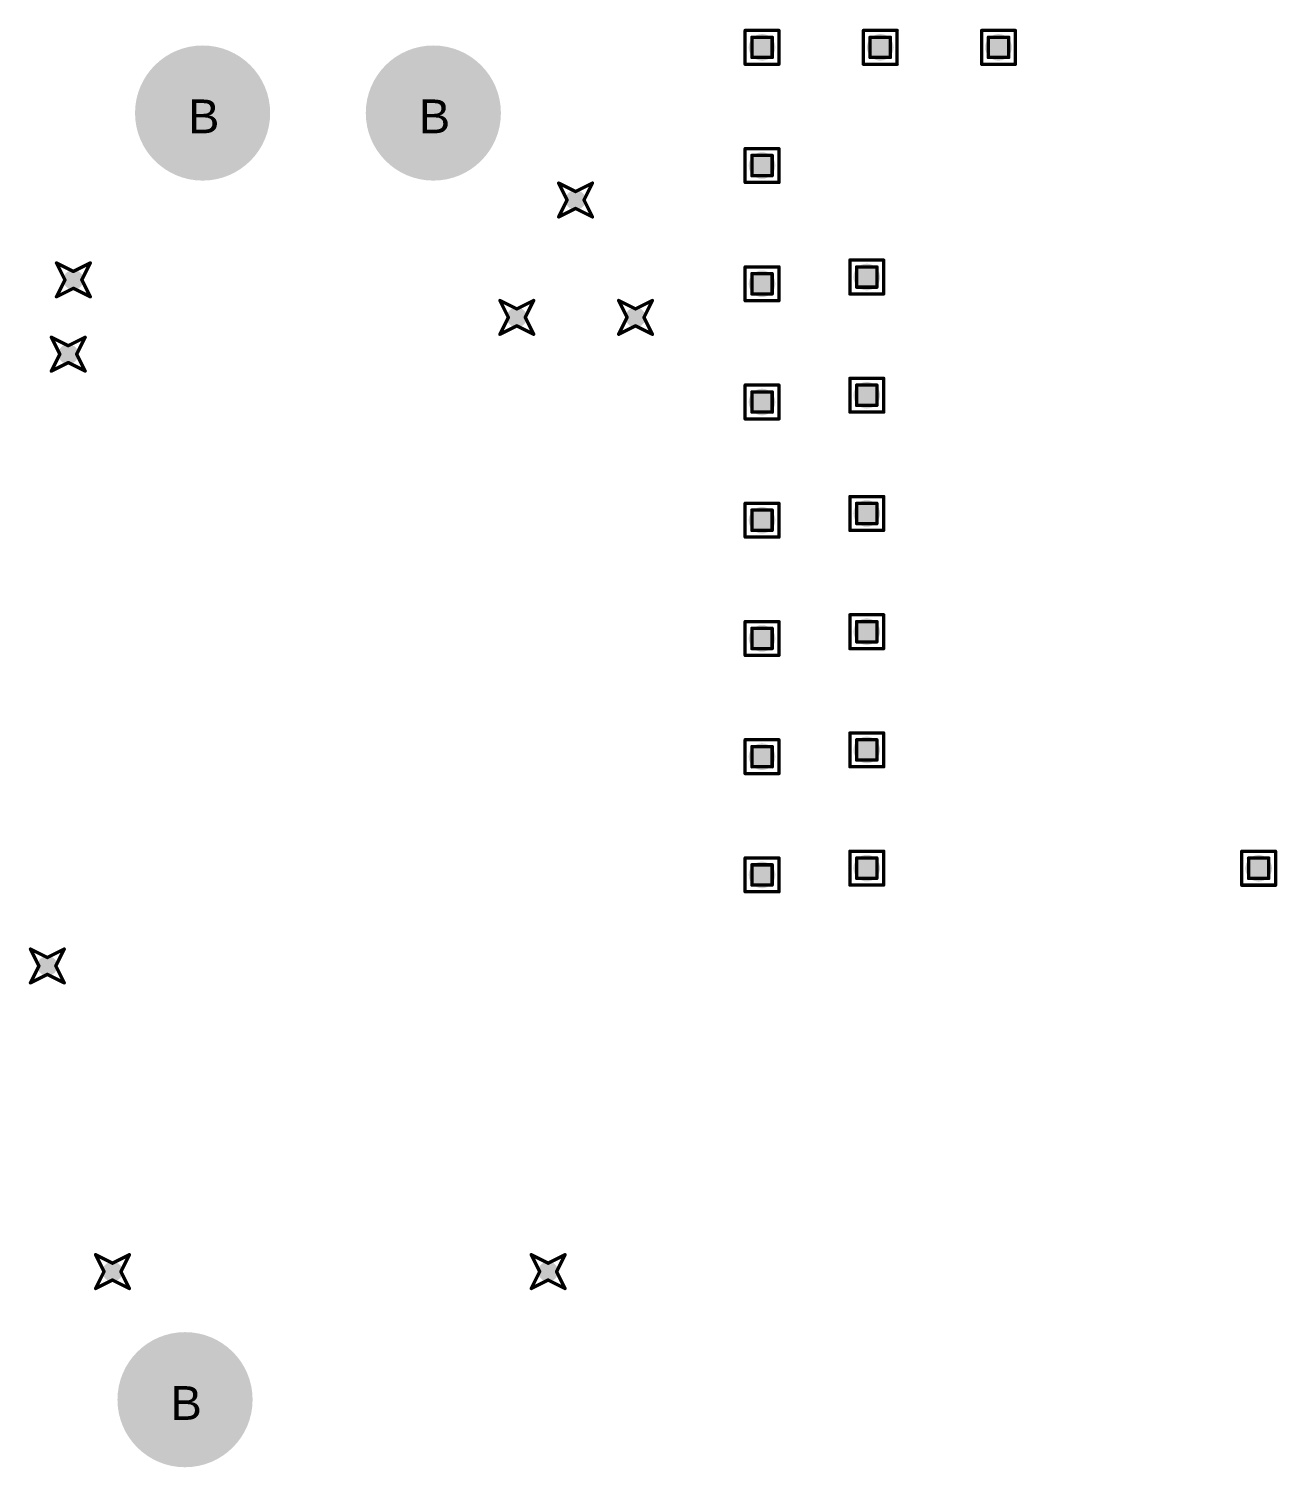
# Model space of a CAD drawing. Header units: millimetres. Extents: x -25 to 478, y -31 to 252.
# Drawn here: x 210.07 to 228.85, y 80.24 to 101.87 of the extents above; entities that cross this region are included whole.
import ezdxf

# ---------------------------------------------------------------- set-up
doc = ezdxf.new("R2010")
doc.units = ezdxf.units.MM
for name, color, linetype in [('DrillDrawing', 1, 'Continuous'), ('MultiLayer', 9, 'Continuous'), ('PadHoleLayer', 156, 'Continuous'), ('ViaHoleLayer', 16, 'Continuous')]:
    doc.layers.add(name, color=color, linetype=linetype)
doc.styles.add('Arial', font='', dxfattribs={"height": 0.2})
doc.styles.get('Arial').set_extended_font_data('Arial')

# ---------------------------------------------------------------- blocks, each defined once
blk = doc.blocks.new('KEYSTONE5002_965')
at = {"layer": 'MultiLayer'}
h = blk.add_hatch(color=9, dxfattribs=at)
edge = h.paths.add_edge_path()
edge.add_arc((0, 0), 1.016, 0, 360)
at = {"layer": 'PadHoleLayer'}
h = blk.add_hatch(color=156, dxfattribs=at)
edge = h.paths.add_edge_path()
edge.add_arc((0, 0), 0.508, 0, 360)
blk = doc.blocks.new('KEYSTONE5000_973')
at = {"layer": 'MultiLayer'}
h = blk.add_hatch(color=9, dxfattribs=at)
edge = h.paths.add_edge_path()
edge.add_arc((0, 0), 1.016, 0, 360)
at = {"layer": 'PadHoleLayer'}
h = blk.add_hatch(color=156, dxfattribs=at)
edge = h.paths.add_edge_path()
edge.add_arc((0, 0), 0.508, 0, 360)
blk = doc.blocks.new('KEYSTONE5002_981')
at = {"layer": 'MultiLayer'}
h = blk.add_hatch(color=9, dxfattribs=at)
edge = h.paths.add_edge_path()
edge.add_arc((0, 0), 1.016, 0, 360)
at = {"layer": 'PadHoleLayer'}
h = blk.add_hatch(color=156, dxfattribs=at)
edge = h.paths.add_edge_path()
edge.add_arc((0, 0), 0.508, 0, 360)

msp = doc.modelspace()

# ---------------------------------------------------------------- hatches: boundary and pattern name
at = {"layer": 'ViaHoleLayer'}
h = msp.add_hatch(color=16, dxfattribs=at)
edge = h.paths.add_edge_path()
edge.add_arc((221.099, 101.592), 0.2, 0, 360)
h = msp.add_hatch(color=16, dxfattribs=at)
edge = h.paths.add_edge_path()
edge.add_arc((222.877, 101.592), 0.2, 0, 360)
h = msp.add_hatch(color=16, dxfattribs=at)
edge = h.paths.add_edge_path()
edge.add_arc((224.655, 101.592), 0.2, 0, 360)
h = msp.add_hatch(color=16, dxfattribs=at)
edge = h.paths.add_edge_path()
edge.add_arc((221.099, 99.814), 0.2, 0, 360)
h = msp.add_hatch(color=16, dxfattribs=at)
edge = h.paths.add_edge_path()
edge.add_arc((218.295, 99.296), 0.15, 0, 360)
h = msp.add_hatch(color=16, dxfattribs=at)
edge = h.paths.add_edge_path()
edge.add_arc((210.744, 98.095), 0.15, 0, 360)
h = msp.add_hatch(color=16, dxfattribs=at)
edge = h.paths.add_edge_path()
edge.add_arc((221.099, 98.036), 0.2, 0, 360)
h = msp.add_hatch(color=16, dxfattribs=at)
edge = h.paths.add_edge_path()
edge.add_arc((222.674, 98.138), 0.2, 0, 360)
h = msp.add_hatch(color=16, dxfattribs=at)
edge = h.paths.add_edge_path()
edge.add_arc((217.412, 97.531), 0.15, 0, 360)
h = msp.add_hatch(color=16, dxfattribs=at)
edge = h.paths.add_edge_path()
edge.add_arc((219.197, 97.531), 0.15, 0, 360)
h = msp.add_hatch(color=16, dxfattribs=at)
edge = h.paths.add_edge_path()
edge.add_arc((210.667, 96.978), 0.15, 0, 360)
h = msp.add_hatch(color=16, dxfattribs=at)
edge = h.paths.add_edge_path()
edge.add_arc((222.674, 96.36), 0.2, 0, 360)
h = msp.add_hatch(color=16, dxfattribs=at)
edge = h.paths.add_edge_path()
edge.add_arc((221.099, 96.258), 0.2, 0, 360)
h = msp.add_hatch(color=16, dxfattribs=at)
edge = h.paths.add_edge_path()
edge.add_arc((222.674, 94.582), 0.2, 0, 360)
h = msp.add_hatch(color=16, dxfattribs=at)
edge = h.paths.add_edge_path()
edge.add_arc((221.099, 94.48), 0.2, 0, 360)
h = msp.add_hatch(color=16, dxfattribs=at)
edge = h.paths.add_edge_path()
edge.add_arc((221.099, 92.702), 0.2, 0, 360)
h = msp.add_hatch(color=16, dxfattribs=at)
edge = h.paths.add_edge_path()
edge.add_arc((222.674, 92.804), 0.2, 0, 360)
h = msp.add_hatch(color=16, dxfattribs=at)
edge = h.paths.add_edge_path()
edge.add_arc((221.099, 90.924), 0.2, 0, 360)
h = msp.add_hatch(color=16, dxfattribs=at)
edge = h.paths.add_edge_path()
edge.add_arc((222.674, 91.026), 0.2, 0, 360)
h = msp.add_hatch(color=16, dxfattribs=at)
edge = h.paths.add_edge_path()
edge.add_arc((221.099, 89.146), 0.2, 0, 360)
h = msp.add_hatch(color=16, dxfattribs=at)
edge = h.paths.add_edge_path()
edge.add_arc((222.674, 89.248), 0.2, 0, 360)
h = msp.add_hatch(color=16, dxfattribs=at)
edge = h.paths.add_edge_path()
edge.add_arc((228.567, 89.246), 0.2, 0, 360)
h = msp.add_hatch(color=16, dxfattribs=at)
edge = h.paths.add_edge_path()
edge.add_arc((210.353, 87.777), 0.15, 0, 360)
h = msp.add_hatch(color=16, dxfattribs=at)
edge = h.paths.add_edge_path()
edge.add_arc((211.332, 83.18), 0.15, 0, 360)
h = msp.add_hatch(color=16, dxfattribs=at)
edge = h.paths.add_edge_path()
edge.add_arc((217.883, 83.18), 0.15, 0, 360)

# ---------------------------------------------------------------- linework, layer by layer
at = {"layer": 'DrillDrawing', "const_width": 0.0508}
for points in [[(220.845, 101.846), (221.353, 101.846)], [(220.845, 101.338), (220.845, 101.846)], [(220.947, 101.744), (221.252, 101.744)], [(220.947, 101.44), (220.947, 101.744)], [(221.252, 101.44), (221.252, 101.744)], [(221.353, 101.338), (221.353, 101.846)], [(222.623, 101.846), (223.131, 101.846)], [(222.623, 101.338), (222.623, 101.846)], [(222.725, 101.744), (223.03, 101.744)], [(222.725, 101.44), (222.725, 101.744)], [(223.03, 101.44), (223.03, 101.744)], [(223.131, 101.338), (223.131, 101.846)], [(224.401, 101.846), (224.909, 101.846)], [(224.401, 101.338), (224.401, 101.846)], [(224.503, 101.744), (224.808, 101.744)], [(224.503, 101.44), (224.503, 101.744)], [(224.808, 101.44), (224.808, 101.744)], [(224.909, 101.338), (224.909, 101.846)], [(220.947, 101.44), (221.252, 101.44)], [(222.725, 101.44), (223.03, 101.44)], [(224.503, 101.44), (224.808, 101.44)], [(220.845, 101.338), (221.353, 101.338)], [(222.623, 101.338), (223.131, 101.338)], [(224.401, 101.338), (224.909, 101.338)], [(220.845, 100.068), (221.353, 100.068)], [(220.845, 99.56), (220.845, 100.068)], [(220.947, 99.966), (221.252, 99.966)], [(220.947, 99.662), (220.947, 99.966)], [(221.252, 99.662), (221.252, 99.966)], [(221.353, 99.56), (221.353, 100.068)], [(218.041, 99.55), (218.295, 99.423)], [(218.041, 99.55), (218.168, 99.296)], [(218.295, 99.423), (218.549, 99.55)], [(218.422, 99.296), (218.549, 99.55)], [(220.845, 99.56), (221.353, 99.56)], [(220.947, 99.662), (221.252, 99.662)], [(218.041, 99.042), (218.168, 99.296)], [(218.422, 99.296), (218.549, 99.042)], [(218.041, 99.042), (218.295, 99.169)], [(218.295, 99.169), (218.549, 99.042)], [(210.49, 98.349), (210.744, 98.222)], [(210.49, 98.349), (210.617, 98.095)], [(210.744, 98.222), (210.998, 98.349)], [(210.871, 98.095), (210.998, 98.349)], [(220.845, 98.29), (221.353, 98.29)], [(220.845, 97.782), (220.845, 98.29)], [(221.353, 97.782), (221.353, 98.29)], [(222.42, 98.392), (222.928, 98.392)], [(222.42, 97.884), (222.42, 98.392)], [(222.522, 98.29), (222.827, 98.29)], [(222.522, 97.985), (222.522, 98.29)], [(222.827, 97.985), (222.827, 98.29)], [(222.928, 97.884), (222.928, 98.392)], [(210.49, 97.841), (210.617, 98.095)], [(210.871, 98.095), (210.998, 97.841)], [(220.947, 98.188), (221.252, 98.188)], [(220.947, 97.884), (220.947, 98.188)], [(221.252, 97.884), (221.252, 98.188)], [(222.522, 97.985), (222.827, 97.985)], [(210.49, 97.841), (210.744, 97.968)], [(210.744, 97.968), (210.998, 97.841)], [(217.158, 97.785), (217.412, 97.658)], [(217.158, 97.785), (217.285, 97.531)], [(217.412, 97.658), (217.666, 97.785)], [(217.539, 97.531), (217.666, 97.785)], [(218.943, 97.785), (219.197, 97.658)], [(218.943, 97.785), (219.07, 97.531)], [(219.197, 97.658), (219.451, 97.785)], [(219.324, 97.531), (219.451, 97.785)], [(220.845, 97.782), (221.353, 97.782)], [(220.947, 97.884), (221.252, 97.884)], [(222.42, 97.884), (222.928, 97.884)], [(217.158, 97.277), (217.285, 97.531)], [(217.158, 97.277), (217.412, 97.404)], [(217.412, 97.404), (217.666, 97.277)], [(217.539, 97.531), (217.666, 97.277)], [(218.943, 97.277), (219.07, 97.531)], [(218.943, 97.277), (219.197, 97.404)], [(219.197, 97.404), (219.451, 97.277)], [(219.324, 97.531), (219.451, 97.277)], [(210.413, 97.232), (210.667, 97.105)], [(210.413, 97.232), (210.54, 96.978)], [(210.667, 97.105), (210.921, 97.232)], [(210.794, 96.978), (210.921, 97.232)], [(210.413, 96.724), (210.54, 96.978)], [(210.794, 96.978), (210.921, 96.724)], [(210.413, 96.724), (210.667, 96.851)], [(210.667, 96.851), (210.921, 96.724)], [(220.845, 96.512), (221.353, 96.512)], [(220.845, 96.004), (220.845, 96.512)], [(221.353, 96.004), (221.353, 96.512)], [(222.42, 96.614), (222.928, 96.614)], [(222.42, 96.106), (222.42, 96.614)], [(222.522, 96.512), (222.827, 96.512)], [(222.522, 96.207), (222.522, 96.512)], [(222.827, 96.207), (222.827, 96.512)], [(222.928, 96.106), (222.928, 96.614)], [(220.947, 96.41), (221.252, 96.41)], [(220.947, 96.106), (220.947, 96.41)], [(221.252, 96.106), (221.252, 96.41)], [(220.947, 96.106), (221.252, 96.106)], [(222.42, 96.106), (222.928, 96.106)], [(222.522, 96.207), (222.827, 96.207)], [(220.845, 96.004), (221.353, 96.004)], [(220.845, 94.734), (221.353, 94.734)], [(220.845, 94.226), (220.845, 94.734)], [(221.353, 94.226), (221.353, 94.734)], [(222.42, 94.836), (222.928, 94.836)], [(222.42, 94.328), (222.42, 94.836)], [(222.522, 94.734), (222.827, 94.734)], [(222.522, 94.429), (222.522, 94.734)], [(222.827, 94.429), (222.827, 94.734)], [(222.928, 94.328), (222.928, 94.836)], [(220.947, 94.632), (221.252, 94.632)], [(220.947, 94.328), (220.947, 94.632)], [(221.252, 94.328), (221.252, 94.632)], [(220.947, 94.328), (221.252, 94.328)], [(222.42, 94.328), (222.928, 94.328)], [(222.522, 94.429), (222.827, 94.429)], [(220.845, 94.226), (221.353, 94.226)], [(222.42, 93.058), (222.928, 93.058)], [(222.42, 92.55), (222.42, 93.058)], [(222.928, 92.55), (222.928, 93.058)], [(220.845, 92.956), (221.353, 92.956)], [(220.845, 92.448), (220.845, 92.956)], [(220.947, 92.854), (221.252, 92.854)], [(220.947, 92.55), (220.947, 92.854)], [(221.252, 92.55), (221.252, 92.854)], [(221.353, 92.448), (221.353, 92.956)], [(222.522, 92.956), (222.827, 92.956)], [(222.522, 92.651), (222.522, 92.956)], [(222.827, 92.651), (222.827, 92.956)], [(222.522, 92.651), (222.827, 92.651)], [(220.845, 92.448), (221.353, 92.448)], [(220.947, 92.55), (221.252, 92.55)], [(222.42, 92.55), (222.928, 92.55)], [(222.42, 91.28), (222.928, 91.28)], [(222.42, 90.772), (222.42, 91.28)], [(222.928, 90.772), (222.928, 91.28)], [(220.845, 91.178), (221.353, 91.178)], [(220.845, 90.67), (220.845, 91.178)], [(220.947, 91.076), (221.252, 91.076)], [(220.947, 90.772), (220.947, 91.076)], [(221.252, 90.772), (221.252, 91.076)], [(221.353, 90.67), (221.353, 91.178)], [(222.522, 91.178), (222.827, 91.178)], [(222.522, 90.873), (222.522, 91.178)], [(222.827, 90.873), (222.827, 91.178)], [(222.522, 90.873), (222.827, 90.873)], [(220.845, 90.67), (221.353, 90.67)], [(220.947, 90.772), (221.252, 90.772)], [(222.42, 90.772), (222.928, 90.772)], [(220.845, 89.4), (221.353, 89.4)], [(220.845, 88.892), (220.845, 89.4)], [(221.353, 88.892), (221.353, 89.4)], [(222.42, 89.502), (222.928, 89.502)], [(222.42, 88.994), (222.42, 89.502)], [(222.522, 89.4), (222.827, 89.4)], [(222.522, 89.095), (222.522, 89.4)], [(222.827, 89.095), (222.827, 89.4)], [(222.928, 88.994), (222.928, 89.502)], [(228.313, 89.5), (228.821, 89.5)], [(228.313, 88.992), (228.313, 89.5)], [(228.415, 89.399), (228.719, 89.399)], [(228.415, 89.094), (228.415, 89.399)], [(228.719, 89.094), (228.719, 89.399)], [(228.821, 88.992), (228.821, 89.5)], [(220.947, 89.298), (221.252, 89.298)], [(220.947, 88.994), (220.947, 89.298)], [(221.252, 88.994), (221.252, 89.298)], [(220.845, 88.892), (221.353, 88.892)], [(220.947, 88.994), (221.252, 88.994)], [(222.42, 88.994), (222.928, 88.994)], [(222.522, 89.095), (222.827, 89.095)], [(228.313, 88.992), (228.821, 88.992)], [(228.415, 89.094), (228.719, 89.094)], [(210.099, 88.031), (210.353, 87.904)], [(210.099, 88.031), (210.226, 87.777)], [(210.353, 87.904), (210.607, 88.031)], [(210.48, 87.777), (210.607, 88.031)], [(210.099, 87.523), (210.226, 87.777)], [(210.099, 87.523), (210.353, 87.65)], [(210.353, 87.65), (210.607, 87.523)], [(210.48, 87.777), (210.607, 87.523)], [(211.078, 83.434), (211.332, 83.307)], [(211.078, 83.434), (211.205, 83.18)], [(211.332, 83.307), (211.586, 83.434)], [(211.459, 83.18), (211.586, 83.434)], [(217.629, 83.434), (217.883, 83.307)], [(217.629, 83.434), (217.756, 83.18)], [(217.883, 83.307), (218.137, 83.434)], [(218.01, 83.18), (218.137, 83.434)], [(211.078, 82.926), (211.205, 83.18)], [(211.078, 82.926), (211.332, 83.053)], [(211.332, 83.053), (211.586, 82.926)], [(211.459, 83.18), (211.586, 82.926)], [(217.629, 82.926), (217.756, 83.18)], [(217.629, 82.926), (217.883, 83.053)], [(217.883, 83.053), (218.137, 82.926)], [(218.01, 83.18), (218.137, 82.926)]]:
    msp.add_lwpolyline(points, dxfattribs=at)
at = {"layer": 'DrillDrawing', "const_width": 0.0254}
for points in [[(220.833, 101.846, 1), (220.858, 101.846, 1)], [(220.833, 101.846, 1), (220.858, 101.846, 1)], [(220.934, 101.744, 1), (220.96, 101.744, 1)], [(220.934, 101.744, 1), (220.96, 101.744, 1)], [(221.239, 101.744, 1), (221.265, 101.744, 1)], [(221.239, 101.744, 1), (221.265, 101.744, 1)], [(221.341, 101.846, 1), (221.366, 101.846, 1)], [(221.341, 101.846, 1), (221.366, 101.846, 1)], [(222.611, 101.846, 1), (222.636, 101.846, 1)], [(222.611, 101.846, 1), (222.636, 101.846, 1)], [(222.712, 101.744, 1), (222.738, 101.744, 1)], [(222.712, 101.744, 1), (222.738, 101.744, 1)], [(223.017, 101.744, 1), (223.043, 101.744, 1)], [(223.017, 101.744, 1), (223.043, 101.744, 1)], [(223.119, 101.846, 1), (223.144, 101.846, 1)], [(223.119, 101.846, 1), (223.144, 101.846, 1)], [(224.389, 101.846, 1), (224.414, 101.846, 1)], [(224.389, 101.846, 1), (224.414, 101.846, 1)], [(224.49, 101.744, 1), (224.516, 101.744, 1)], [(224.49, 101.744, 1), (224.516, 101.744, 1)], [(224.795, 101.744, 1), (224.821, 101.744, 1)], [(224.795, 101.744, 1), (224.821, 101.744, 1)], [(224.897, 101.846, 1), (224.922, 101.846, 1)], [(224.897, 101.846, 1), (224.922, 101.846, 1)], [(220.934, 101.44, 1), (220.96, 101.44, 1)], [(220.934, 101.44, 1), (220.96, 101.44, 1)], [(221.239, 101.44, 1), (221.265, 101.44, 1)], [(221.239, 101.44, 1), (221.265, 101.44, 1)], [(222.712, 101.44, 1), (222.738, 101.44, 1)], [(222.712, 101.44, 1), (222.738, 101.44, 1)], [(223.017, 101.44, 1), (223.043, 101.44, 1)], [(223.017, 101.44, 1), (223.043, 101.44, 1)], [(224.49, 101.44, 1), (224.516, 101.44, 1)], [(224.49, 101.44, 1), (224.516, 101.44, 1)], [(224.795, 101.44, 1), (224.821, 101.44, 1)], [(224.795, 101.44, 1), (224.821, 101.44, 1)], [(220.833, 101.338, 1), (220.858, 101.338, 1)], [(220.833, 101.338, 1), (220.858, 101.338, 1)], [(221.341, 101.338, 1), (221.366, 101.338, 1)], [(221.341, 101.338, 1), (221.366, 101.338, 1)], [(222.611, 101.338, 1), (222.636, 101.338, 1)], [(222.611, 101.338, 1), (222.636, 101.338, 1)], [(223.119, 101.338, 1), (223.144, 101.338, 1)], [(223.119, 101.338, 1), (223.144, 101.338, 1)], [(224.389, 101.338, 1), (224.414, 101.338, 1)], [(224.389, 101.338, 1), (224.414, 101.338, 1)], [(224.897, 101.338, 1), (224.922, 101.338, 1)], [(224.897, 101.338, 1), (224.922, 101.338, 1)], [(220.833, 100.068, 1), (220.858, 100.068, 1)], [(220.833, 100.068, 1), (220.858, 100.068, 1)], [(220.934, 99.966, 1), (220.96, 99.966, 1)], [(220.934, 99.966, 1), (220.96, 99.966, 1)], [(221.239, 99.966, 1), (221.265, 99.966, 1)], [(221.239, 99.966, 1), (221.265, 99.966, 1)], [(221.341, 100.068, 1), (221.366, 100.068, 1)], [(221.341, 100.068, 1), (221.366, 100.068, 1)], [(218.029, 99.55, 1), (218.054, 99.55, 1)], [(218.029, 99.55, 1), (218.054, 99.55, 1)], [(218.537, 99.55, 1), (218.562, 99.55, 1)], [(218.537, 99.55, 1), (218.562, 99.55, 1)], [(220.833, 99.56, 1), (220.858, 99.56, 1)], [(220.833, 99.56, 1), (220.858, 99.56, 1)], [(220.934, 99.662, 1), (220.96, 99.662, 1)], [(220.934, 99.662, 1), (220.96, 99.662, 1)], [(221.239, 99.662, 1), (221.265, 99.662, 1)], [(221.239, 99.662, 1), (221.265, 99.662, 1)], [(221.341, 99.56, 1), (221.366, 99.56, 1)], [(221.341, 99.56, 1), (221.366, 99.56, 1)], [(218.156, 99.296, 1), (218.181, 99.296, 1)], [(218.156, 99.296, 1), (218.181, 99.296, 1)], [(218.283, 99.423, 1), (218.308, 99.423, 1)], [(218.283, 99.423, 1), (218.308, 99.423, 1)], [(218.41, 99.296, 1), (218.435, 99.296, 1)], [(218.41, 99.296, 1), (218.435, 99.296, 1)], [(218.283, 99.169, 1), (218.308, 99.169, 1)], [(218.283, 99.169, 1), (218.308, 99.169, 1)], [(218.029, 99.042, 1), (218.054, 99.042, 1)], [(218.029, 99.042, 1), (218.054, 99.042, 1)], [(218.537, 99.042, 1), (218.562, 99.042, 1)], [(218.537, 99.042, 1), (218.562, 99.042, 1)], [(210.477, 98.349, 1), (210.503, 98.349, 1)], [(210.477, 98.349, 1), (210.503, 98.349, 1)], [(210.731, 98.222, 1), (210.757, 98.222, 1)], [(210.731, 98.222, 1), (210.757, 98.222, 1)], [(210.985, 98.349, 1), (211.011, 98.349, 1)], [(210.985, 98.349, 1), (211.011, 98.349, 1)], [(220.833, 98.29, 1), (220.858, 98.29, 1)], [(220.833, 98.29, 1), (220.858, 98.29, 1)], [(221.341, 98.29, 1), (221.366, 98.29, 1)], [(221.341, 98.29, 1), (221.366, 98.29, 1)], [(222.408, 98.392, 1), (222.433, 98.392, 1)], [(222.408, 98.392, 1), (222.433, 98.392, 1)], [(222.509, 98.29, 1), (222.535, 98.29, 1)], [(222.509, 98.29, 1), (222.535, 98.29, 1)], [(222.814, 98.29, 1), (222.839, 98.29, 1)], [(222.814, 98.29, 1), (222.839, 98.29, 1)], [(222.916, 98.392, 1), (222.941, 98.392, 1)], [(222.916, 98.392, 1), (222.941, 98.392, 1)], [(210.604, 98.095, 1), (210.63, 98.095, 1)], [(210.604, 98.095, 1), (210.63, 98.095, 1)], [(210.858, 98.095, 1), (210.884, 98.095, 1)], [(210.858, 98.095, 1), (210.884, 98.095, 1)], [(220.934, 98.188, 1), (220.96, 98.188, 1)], [(220.934, 98.188, 1), (220.96, 98.188, 1)], [(221.239, 98.188, 1), (221.265, 98.188, 1)], [(221.239, 98.188, 1), (221.265, 98.188, 1)], [(222.509, 97.985, 1), (222.535, 97.985, 1)], [(222.509, 97.985, 1), (222.535, 97.985, 1)], [(222.814, 97.985, 1), (222.839, 97.985, 1)], [(222.814, 97.985, 1), (222.839, 97.985, 1)], [(210.477, 97.841, 1), (210.503, 97.841, 1)], [(210.477, 97.841, 1), (210.503, 97.841, 1)], [(210.731, 97.968, 1), (210.757, 97.968, 1)], [(210.731, 97.968, 1), (210.757, 97.968, 1)], [(210.985, 97.841, 1), (211.011, 97.841, 1)], [(210.985, 97.841, 1), (211.011, 97.841, 1)], [(217.145, 97.785, 1), (217.17, 97.785, 1)], [(217.145, 97.785, 1), (217.17, 97.785, 1)], [(217.653, 97.785, 1), (217.678, 97.785, 1)], [(217.653, 97.785, 1), (217.678, 97.785, 1)], [(218.931, 97.785, 1), (218.956, 97.785, 1)], [(218.931, 97.785, 1), (218.956, 97.785, 1)], [(219.439, 97.785, 1), (219.464, 97.785, 1)], [(219.439, 97.785, 1), (219.464, 97.785, 1)], [(220.833, 97.782, 1), (220.858, 97.782, 1)], [(220.833, 97.782, 1), (220.858, 97.782, 1)], [(220.934, 97.884, 1), (220.96, 97.884, 1)], [(220.934, 97.884, 1), (220.96, 97.884, 1)], [(221.239, 97.884, 1), (221.265, 97.884, 1)], [(221.239, 97.884, 1), (221.265, 97.884, 1)], [(221.341, 97.782, 1), (221.366, 97.782, 1)], [(221.341, 97.782, 1), (221.366, 97.782, 1)], [(222.408, 97.884, 1), (222.433, 97.884, 1)], [(222.408, 97.884, 1), (222.433, 97.884, 1)], [(222.916, 97.884, 1), (222.941, 97.884, 1)], [(222.916, 97.884, 1), (222.941, 97.884, 1)], [(217.399, 97.658, 1), (217.424, 97.658, 1)], [(217.399, 97.658, 1), (217.424, 97.658, 1)], [(219.185, 97.658, 1), (219.21, 97.658, 1)], [(219.185, 97.658, 1), (219.21, 97.658, 1)], [(217.272, 97.531, 1), (217.297, 97.531, 1)], [(217.272, 97.531, 1), (217.297, 97.531, 1)], [(217.399, 97.404, 1), (217.424, 97.404, 1)], [(217.399, 97.404, 1), (217.424, 97.404, 1)], [(217.526, 97.531, 1), (217.551, 97.531, 1)], [(217.526, 97.531, 1), (217.551, 97.531, 1)], [(219.058, 97.531, 1), (219.083, 97.531, 1)], [(219.058, 97.531, 1), (219.083, 97.531, 1)], [(219.185, 97.404, 1), (219.21, 97.404, 1)], [(219.185, 97.404, 1), (219.21, 97.404, 1)], [(219.312, 97.531, 1), (219.337, 97.531, 1)], [(219.312, 97.531, 1), (219.337, 97.531, 1)], [(210.4, 97.232, 1), (210.426, 97.232, 1)], [(210.4, 97.232, 1), (210.426, 97.232, 1)], [(210.908, 97.232, 1), (210.934, 97.232, 1)], [(210.908, 97.232, 1), (210.934, 97.232, 1)], [(217.145, 97.277, 1), (217.17, 97.277, 1)], [(217.145, 97.277, 1), (217.17, 97.277, 1)], [(217.653, 97.277, 1), (217.678, 97.277, 1)], [(217.653, 97.277, 1), (217.678, 97.277, 1)], [(218.931, 97.277, 1), (218.956, 97.277, 1)], [(218.931, 97.277, 1), (218.956, 97.277, 1)], [(219.439, 97.277, 1), (219.464, 97.277, 1)], [(219.439, 97.277, 1), (219.464, 97.277, 1)], [(210.527, 96.978, 1), (210.553, 96.978, 1)], [(210.527, 96.978, 1), (210.553, 96.978, 1)], [(210.654, 97.105, 1), (210.68, 97.105, 1)], [(210.654, 97.105, 1), (210.68, 97.105, 1)], [(210.781, 96.978, 1), (210.807, 96.978, 1)], [(210.781, 96.978, 1), (210.807, 96.978, 1)], [(210.4, 96.724, 1), (210.426, 96.724, 1)], [(210.4, 96.724, 1), (210.426, 96.724, 1)], [(210.654, 96.851, 1), (210.68, 96.851, 1)], [(210.654, 96.851, 1), (210.68, 96.851, 1)], [(210.908, 96.724, 1), (210.934, 96.724, 1)], [(210.908, 96.724, 1), (210.934, 96.724, 1)], [(220.833, 96.512, 1), (220.858, 96.512, 1)], [(220.833, 96.512, 1), (220.858, 96.512, 1)], [(221.341, 96.512, 1), (221.366, 96.512, 1)], [(221.341, 96.512, 1), (221.366, 96.512, 1)], [(222.408, 96.614, 1), (222.433, 96.614, 1)], [(222.408, 96.614, 1), (222.433, 96.614, 1)], [(222.509, 96.512, 1), (222.535, 96.512, 1)], [(222.509, 96.512, 1), (222.535, 96.512, 1)], [(222.814, 96.512, 1), (222.839, 96.512, 1)], [(222.814, 96.512, 1), (222.839, 96.512, 1)], [(222.916, 96.614, 1), (222.941, 96.614, 1)], [(222.916, 96.614, 1), (222.941, 96.614, 1)], [(220.934, 96.41, 1), (220.96, 96.41, 1)], [(220.934, 96.41, 1), (220.96, 96.41, 1)], [(221.239, 96.41, 1), (221.265, 96.41, 1)], [(221.239, 96.41, 1), (221.265, 96.41, 1)], [(220.934, 96.106, 1), (220.96, 96.106, 1)], [(220.934, 96.106, 1), (220.96, 96.106, 1)], [(221.239, 96.106, 1), (221.265, 96.106, 1)], [(221.239, 96.106, 1), (221.265, 96.106, 1)], [(222.408, 96.106, 1), (222.433, 96.106, 1)], [(222.408, 96.106, 1), (222.433, 96.106, 1)], [(222.509, 96.207, 1), (222.535, 96.207, 1)], [(222.509, 96.207, 1), (222.535, 96.207, 1)], [(222.814, 96.207, 1), (222.839, 96.207, 1)], [(222.814, 96.207, 1), (222.839, 96.207, 1)], [(222.916, 96.106, 1), (222.941, 96.106, 1)], [(222.916, 96.106, 1), (222.941, 96.106, 1)], [(220.833, 96.004, 1), (220.858, 96.004, 1)], [(220.833, 96.004, 1), (220.858, 96.004, 1)], [(221.341, 96.004, 1), (221.366, 96.004, 1)], [(221.341, 96.004, 1), (221.366, 96.004, 1)], [(220.833, 94.734, 1), (220.858, 94.734, 1)], [(220.833, 94.734, 1), (220.858, 94.734, 1)], [(221.341, 94.734, 1), (221.366, 94.734, 1)], [(221.341, 94.734, 1), (221.366, 94.734, 1)], [(222.408, 94.836, 1), (222.433, 94.836, 1)], [(222.408, 94.836, 1), (222.433, 94.836, 1)], [(222.509, 94.734, 1), (222.535, 94.734, 1)], [(222.509, 94.734, 1), (222.535, 94.734, 1)], [(222.814, 94.734, 1), (222.839, 94.734, 1)], [(222.814, 94.734, 1), (222.839, 94.734, 1)], [(222.916, 94.836, 1), (222.941, 94.836, 1)], [(222.916, 94.836, 1), (222.941, 94.836, 1)], [(220.934, 94.632, 1), (220.96, 94.632, 1)], [(220.934, 94.632, 1), (220.96, 94.632, 1)], [(221.239, 94.632, 1), (221.265, 94.632, 1)], [(221.239, 94.632, 1), (221.265, 94.632, 1)], [(220.934, 94.328, 1), (220.96, 94.328, 1)], [(220.934, 94.328, 1), (220.96, 94.328, 1)], [(221.239, 94.328, 1), (221.265, 94.328, 1)], [(221.239, 94.328, 1), (221.265, 94.328, 1)], [(222.408, 94.328, 1), (222.433, 94.328, 1)], [(222.408, 94.328, 1), (222.433, 94.328, 1)], [(222.509, 94.429, 1), (222.535, 94.429, 1)], [(222.509, 94.429, 1), (222.535, 94.429, 1)], [(222.814, 94.429, 1), (222.839, 94.429, 1)], [(222.814, 94.429, 1), (222.839, 94.429, 1)], [(222.916, 94.328, 1), (222.941, 94.328, 1)], [(222.916, 94.328, 1), (222.941, 94.328, 1)], [(220.833, 94.226, 1), (220.858, 94.226, 1)], [(220.833, 94.226, 1), (220.858, 94.226, 1)], [(221.341, 94.226, 1), (221.366, 94.226, 1)], [(221.341, 94.226, 1), (221.366, 94.226, 1)], [(222.408, 93.058, 1), (222.433, 93.058, 1)], [(222.408, 93.058, 1), (222.433, 93.058, 1)], [(222.916, 93.058, 1), (222.941, 93.058, 1)], [(222.916, 93.058, 1), (222.941, 93.058, 1)], [(220.833, 92.956, 1), (220.858, 92.956, 1)], [(220.833, 92.956, 1), (220.858, 92.956, 1)], [(220.934, 92.854, 1), (220.96, 92.854, 1)], [(220.934, 92.854, 1), (220.96, 92.854, 1)], [(221.239, 92.854, 1), (221.265, 92.854, 1)], [(221.239, 92.854, 1), (221.265, 92.854, 1)], [(221.341, 92.956, 1), (221.366, 92.956, 1)], [(221.341, 92.956, 1), (221.366, 92.956, 1)], [(222.509, 92.956, 1), (222.535, 92.956, 1)], [(222.509, 92.956, 1), (222.535, 92.956, 1)], [(222.814, 92.956, 1), (222.839, 92.956, 1)], [(222.814, 92.956, 1), (222.839, 92.956, 1)], [(222.509, 92.651, 1), (222.535, 92.651, 1)], [(222.509, 92.651, 1), (222.535, 92.651, 1)], [(222.814, 92.651, 1), (222.839, 92.651, 1)], [(222.814, 92.651, 1), (222.839, 92.651, 1)], [(220.833, 92.448, 1), (220.858, 92.448, 1)], [(220.833, 92.448, 1), (220.858, 92.448, 1)], [(220.934, 92.55, 1), (220.96, 92.55, 1)], [(220.934, 92.55, 1), (220.96, 92.55, 1)], [(221.239, 92.55, 1), (221.265, 92.55, 1)], [(221.239, 92.55, 1), (221.265, 92.55, 1)], [(221.341, 92.448, 1), (221.366, 92.448, 1)], [(221.341, 92.448, 1), (221.366, 92.448, 1)], [(222.408, 92.55, 1), (222.433, 92.55, 1)], [(222.408, 92.55, 1), (222.433, 92.55, 1)], [(222.916, 92.55, 1), (222.941, 92.55, 1)], [(222.916, 92.55, 1), (222.941, 92.55, 1)], [(222.408, 91.28, 1), (222.433, 91.28, 1)], [(222.408, 91.28, 1), (222.433, 91.28, 1)], [(222.916, 91.28, 1), (222.941, 91.28, 1)], [(222.916, 91.28, 1), (222.941, 91.28, 1)], [(220.833, 91.178, 1), (220.858, 91.178, 1)], [(220.833, 91.178, 1), (220.858, 91.178, 1)], [(220.934, 91.076, 1), (220.96, 91.076, 1)], [(220.934, 91.076, 1), (220.96, 91.076, 1)], [(221.239, 91.076, 1), (221.265, 91.076, 1)], [(221.239, 91.076, 1), (221.265, 91.076, 1)], [(221.341, 91.178, 1), (221.366, 91.178, 1)], [(221.341, 91.178, 1), (221.366, 91.178, 1)], [(222.509, 91.178, 1), (222.535, 91.178, 1)], [(222.509, 91.178, 1), (222.535, 91.178, 1)], [(222.814, 91.178, 1), (222.839, 91.178, 1)], [(222.814, 91.178, 1), (222.839, 91.178, 1)], [(222.509, 90.873, 1), (222.535, 90.873, 1)], [(222.509, 90.873, 1), (222.535, 90.873, 1)], [(222.814, 90.873, 1), (222.839, 90.873, 1)], [(222.814, 90.873, 1), (222.839, 90.873, 1)], [(220.833, 90.67, 1), (220.858, 90.67, 1)], [(220.833, 90.67, 1), (220.858, 90.67, 1)], [(220.934, 90.772, 1), (220.96, 90.772, 1)], [(220.934, 90.772, 1), (220.96, 90.772, 1)], [(221.239, 90.772, 1), (221.265, 90.772, 1)], [(221.239, 90.772, 1), (221.265, 90.772, 1)], [(221.341, 90.67, 1), (221.366, 90.67, 1)], [(221.341, 90.67, 1), (221.366, 90.67, 1)], [(222.408, 90.772, 1), (222.433, 90.772, 1)], [(222.408, 90.772, 1), (222.433, 90.772, 1)], [(222.916, 90.772, 1), (222.941, 90.772, 1)], [(222.916, 90.772, 1), (222.941, 90.772, 1)], [(220.833, 89.4, 1), (220.858, 89.4, 1)], [(220.833, 89.4, 1), (220.858, 89.4, 1)], [(221.341, 89.4, 1), (221.366, 89.4, 1)], [(221.341, 89.4, 1), (221.366, 89.4, 1)], [(222.408, 89.502, 1), (222.433, 89.502, 1)], [(222.408, 89.502, 1), (222.433, 89.502, 1)], [(222.509, 89.4, 1), (222.535, 89.4, 1)], [(222.509, 89.4, 1), (222.535, 89.4, 1)], [(222.814, 89.4, 1), (222.839, 89.4, 1)], [(222.814, 89.4, 1), (222.839, 89.4, 1)], [(222.916, 89.502, 1), (222.941, 89.502, 1)], [(222.916, 89.502, 1), (222.941, 89.502, 1)], [(228.3, 89.5, 1), (228.326, 89.5, 1)], [(228.3, 89.5, 1), (228.326, 89.5, 1)], [(228.402, 89.399, 1), (228.427, 89.399, 1)], [(228.402, 89.399, 1), (228.427, 89.399, 1)], [(228.707, 89.399, 1), (228.732, 89.399, 1)], [(228.707, 89.399, 1), (228.732, 89.399, 1)], [(228.808, 89.5, 1), (228.834, 89.5, 1)], [(228.808, 89.5, 1), (228.834, 89.5, 1)], [(220.934, 89.298, 1), (220.96, 89.298, 1)], [(220.934, 89.298, 1), (220.96, 89.298, 1)], [(221.239, 89.298, 1), (221.265, 89.298, 1)], [(221.239, 89.298, 1), (221.265, 89.298, 1)], [(220.833, 88.892, 1), (220.858, 88.892, 1)], [(220.833, 88.892, 1), (220.858, 88.892, 1)], [(220.934, 88.994, 1), (220.96, 88.994, 1)], [(220.934, 88.994, 1), (220.96, 88.994, 1)], [(221.239, 88.994, 1), (221.265, 88.994, 1)], [(221.239, 88.994, 1), (221.265, 88.994, 1)], [(221.341, 88.892, 1), (221.366, 88.892, 1)], [(221.341, 88.892, 1), (221.366, 88.892, 1)], [(222.408, 88.994, 1), (222.433, 88.994, 1)], [(222.408, 88.994, 1), (222.433, 88.994, 1)], [(222.509, 89.095, 1), (222.535, 89.095, 1)], [(222.509, 89.095, 1), (222.535, 89.095, 1)], [(222.814, 89.095, 1), (222.839, 89.095, 1)], [(222.814, 89.095, 1), (222.839, 89.095, 1)], [(222.916, 88.994, 1), (222.941, 88.994, 1)], [(222.916, 88.994, 1), (222.941, 88.994, 1)], [(228.3, 88.992, 1), (228.326, 88.992, 1)], [(228.3, 88.992, 1), (228.326, 88.992, 1)], [(228.402, 89.094, 1), (228.427, 89.094, 1)], [(228.402, 89.094, 1), (228.427, 89.094, 1)], [(228.707, 89.094, 1), (228.732, 89.094, 1)], [(228.707, 89.094, 1), (228.732, 89.094, 1)], [(228.808, 88.992, 1), (228.834, 88.992, 1)], [(228.808, 88.992, 1), (228.834, 88.992, 1)], [(210.086, 88.031, 1), (210.111, 88.031, 1)], [(210.086, 88.031, 1), (210.111, 88.031, 1)], [(210.594, 88.031, 1), (210.619, 88.031, 1)], [(210.594, 88.031, 1), (210.619, 88.031, 1)], [(210.34, 87.904, 1), (210.365, 87.904, 1)], [(210.34, 87.904, 1), (210.365, 87.904, 1)], [(210.213, 87.777, 1), (210.238, 87.777, 1)], [(210.213, 87.777, 1), (210.238, 87.777, 1)], [(210.34, 87.65, 1), (210.365, 87.65, 1)], [(210.34, 87.65, 1), (210.365, 87.65, 1)], [(210.467, 87.777, 1), (210.492, 87.777, 1)], [(210.467, 87.777, 1), (210.492, 87.777, 1)], [(210.086, 87.523, 1), (210.111, 87.523, 1)], [(210.086, 87.523, 1), (210.111, 87.523, 1)], [(210.594, 87.523, 1), (210.619, 87.523, 1)], [(210.594, 87.523, 1), (210.619, 87.523, 1)], [(211.065, 83.434, 1), (211.091, 83.434, 1)], [(211.065, 83.434, 1), (211.091, 83.434, 1)], [(211.319, 83.307, 1), (211.345, 83.307, 1)], [(211.319, 83.307, 1), (211.345, 83.307, 1)], [(211.573, 83.434, 1), (211.599, 83.434, 1)], [(211.573, 83.434, 1), (211.599, 83.434, 1)], [(217.616, 83.434, 1), (217.642, 83.434, 1)], [(217.616, 83.434, 1), (217.642, 83.434, 1)], [(217.87, 83.307, 1), (217.896, 83.307, 1)], [(217.87, 83.307, 1), (217.896, 83.307, 1)], [(218.124, 83.434, 1), (218.15, 83.434, 1)], [(218.124, 83.434, 1), (218.15, 83.434, 1)], [(211.192, 83.18, 1), (211.218, 83.18, 1)], [(211.192, 83.18, 1), (211.218, 83.18, 1)], [(211.319, 83.053, 1), (211.345, 83.053, 1)], [(211.319, 83.053, 1), (211.345, 83.053, 1)], [(211.446, 83.18, 1), (211.472, 83.18, 1)], [(211.446, 83.18, 1), (211.472, 83.18, 1)], [(217.743, 83.18, 1), (217.769, 83.18, 1)], [(217.743, 83.18, 1), (217.769, 83.18, 1)], [(217.87, 83.053, 1), (217.896, 83.053, 1)], [(217.87, 83.053, 1), (217.896, 83.053, 1)], [(217.997, 83.18, 1), (218.023, 83.18, 1)], [(217.997, 83.18, 1), (218.023, 83.18, 1)], [(211.065, 82.926, 1), (211.091, 82.926, 1)], [(211.065, 82.926, 1), (211.091, 82.926, 1)], [(211.573, 82.926, 1), (211.599, 82.926, 1)], [(211.573, 82.926, 1), (211.599, 82.926, 1)], [(217.616, 82.926, 1), (217.642, 82.926, 1)], [(217.616, 82.926, 1), (217.642, 82.926, 1)], [(218.124, 82.926, 1), (218.15, 82.926, 1)], [(218.124, 82.926, 1), (218.15, 82.926, 1)]]:
    msp.add_lwpolyline(points, format="xyb", close=True, dxfattribs=at)

# ---------------------------------------------------------------- block references
for name, p, rotation in [('KEYSTONE5002_965', (212.687, 100.604), 90), ('KEYSTONE5002_981', (216.157, 100.604), 90), ('KEYSTONE5000_973', (212.423, 81.254), 180)]:
    msp.add_blockref(name, p, dxfattribs=dict(rotation=rotation))

# ---------------------------------------------------------------- texts
at = {"layer": 'DrillDrawing', "style": 'Arial'}
for p in [(212.467, 100.3), (215.937, 100.3), (212.203, 80.95)]:
    msp.add_text('B', height=0.508, dxfattribs=at).set_placement(p)

doc.saveas('drawing.dxf')
